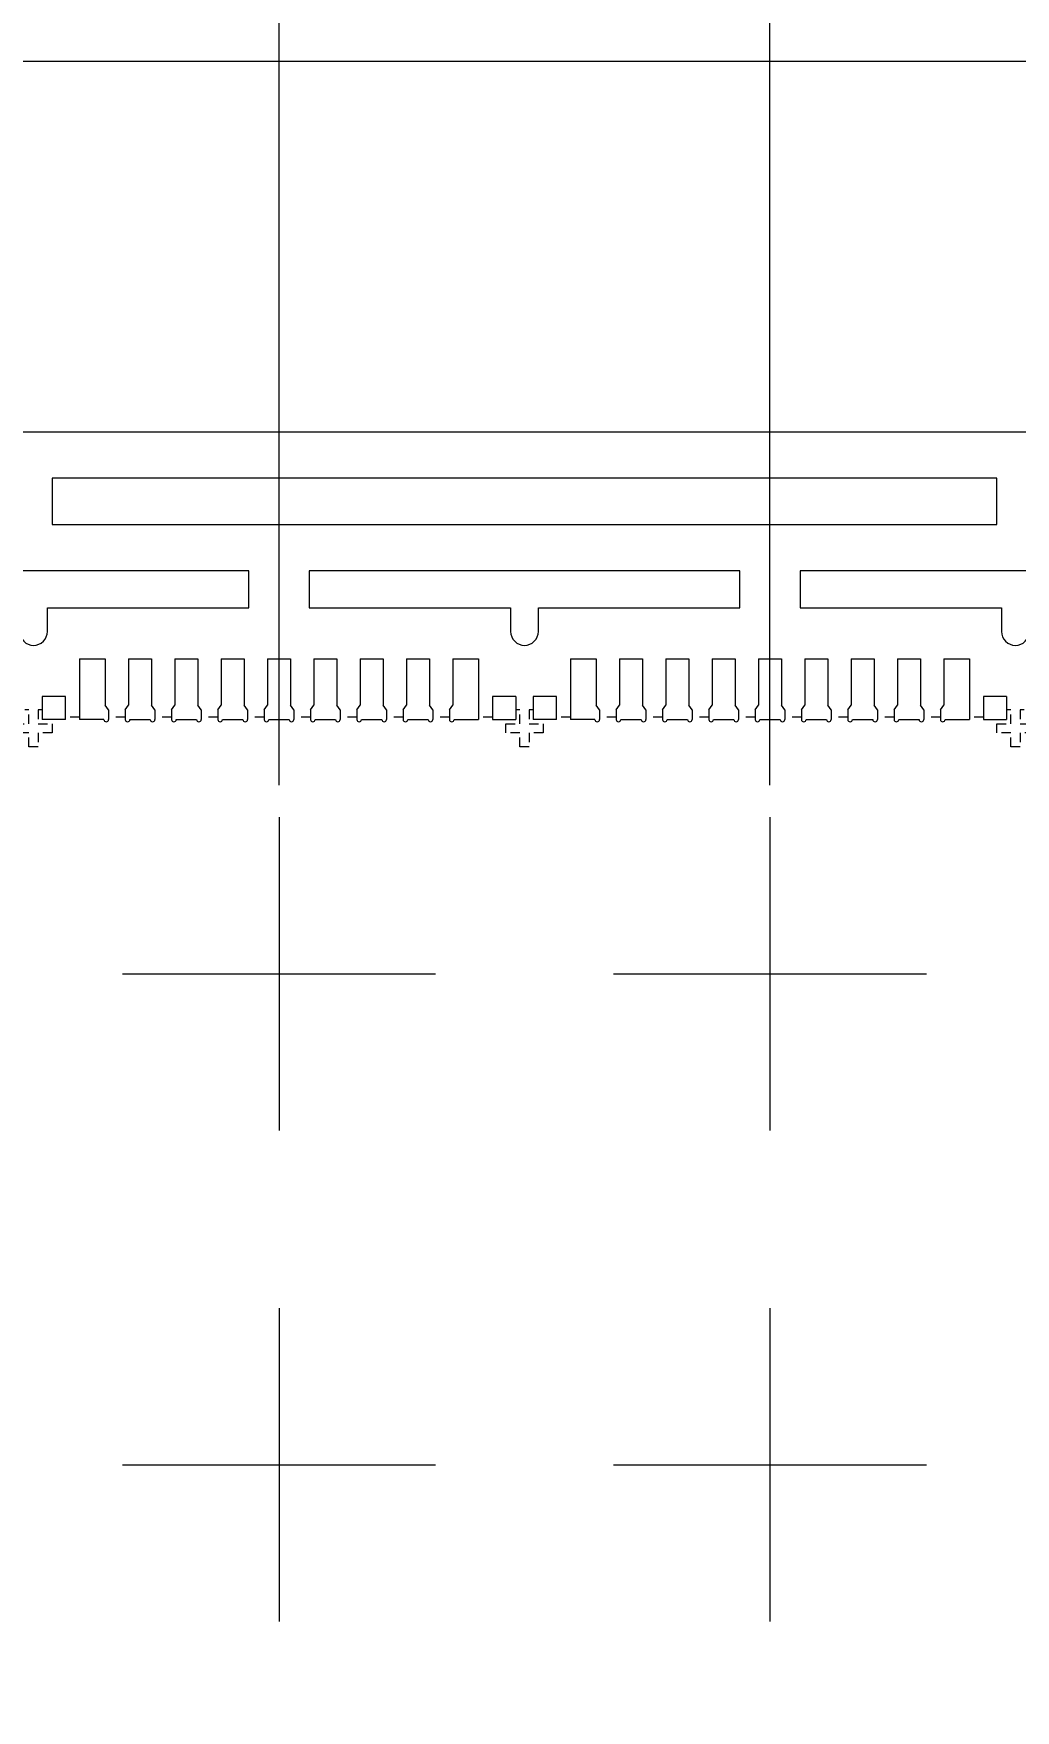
# Model space of a CAD drawing. Extents: x -197 to -81, y -157 to -2.
# Drawn here: x -155.12 to -144.52, y -31.37 to -13.27 of the extents above; entities that cross this region are included whole.
import ezdxf

# ---------------------------------------------------------------- set-up
doc = ezdxf.new("R2010")
doc.units = 0
doc.header["$LTSCALE"] = 5
doc.header["$MEASUREMENT"] = 0
doc.header["$PDMODE"] = 3
for name, pattern in [('0', [0]), ('CENTER', [2, 1.25, -0.25, 0.25, -0.25]), ('HIDDEN', [0.375, 0.25, -0.125])]:
    doc.linetypes.add(name, pattern=pattern)
doc.layers.get('Defpoints').update_dxf_attribs({"linetype": 'CONTINUOUS'})
for name, color, linetype in [('1', 7, 'CONTINUOUS'), ('1D', 4, 'CONTINUOUS'), ('标注', 4, '0')]:
    doc.layers.add(name, color=color, linetype=linetype)
doc.layers.add('center', color=1, linetype='CONTINUOUS', lineweight=18)
doc.styles.add('SIMPLEX', font='SIMPLEX')
doc.styles.add('宋体', font='SimSun.ttf')
doc.dimstyles.get("Standard").update_dxf_attribs({"dimscale": 0.12, "dimtxt": 1, "dimasz": 1, "dimexe": 0.3, "dimexo": 0.3, "dimgap": 0.3, "dimtad": 0, "dimdec": 3, "dimzin": 0, "dimdsep": 46, "dimtxsty": 'SIMPLEX', "dimcen": 0.5, "dimclrd": 256, "dimclre": 256, "dimclrt": 256, "dimadec": 0, "dimazin": 0, "dimtfac": 1, "dimtdec": 3, "dimtofl": 0, "dimtmove": 0, "dimatfit": 0, "dimfxl": 1, "dimtolj": 1, "dimtzin": 0, "dimlwd": -1, "dimlwe": -1, "dimarcsym": 0})

# ---------------------------------------------------------------- blocks, each defined once
blk = doc.blocks.new('*D0')
at = {"layer": 'Defpoints', "color": 0, "transparency": 16777216}
for p in [(-6756.069, -1068.076), (-6790.819, -1140.564), (-6789.361, -1150.077)]:
    blk.add_point(p, dxfattribs=at)
at = {"layer": '标注', "linetype": 'Continuous', "lineweight": 5, "transparency": 16777216}
for p, q in [((-6790.819, -1140.6), (-6790.819, -1149.597)), ((-6790.819, -1149.597), (-6789.361, -1149.837)), ((-6789.361, -1149.837), (-6789.361, -1150.077))]:
    blk.add_line(p, q, dxfattribs=at)
at = {"layer": '标注', "lineweight": 5, "transparency": 16777216, "insert": (-6789.361, -1152.097), "char_height": 0.96, "attachment_point": 5, "rotation": 90, "style": '宋体'}
blk.add_mtext('\\A1;34.750', dxfattribs=at)

msp = doc.modelspace()

# ---------------------------------------------------------------- linework, layer by layer
at = {"layer": '1', "color": 7, "lineweight": 5}
for p, q in [((-154.6204, -20.0187, -0.0291), (-154.3404, -20.0187, -0.0291)), ((-154.3404, -20.0187, -0.0291), (-154.3404, -20.5187, -0.0291)), ((-154.0904, -20.0187, -0.0291), (-153.8404, -20.0187, -0.0291)), ((-154.0904, -20.0187, -0.0291), (-154.0904, -20.5187, -0.0291)), ((-153.8404, -20.0187, -0.0291), (-153.8404, -20.5187, -0.0291)), ((-153.5904, -20.0187, -0.0291), (-153.3404, -20.0187, -0.0291)), ((-153.5904, -20.0187, -0.0291), (-153.5904, -20.5187, -0.0291)), ((-153.3404, -20.0187, -0.0291), (-153.3404, -20.5187, -0.0291)), ((-153.0904, -20.0187, -0.0291), (-152.8404, -20.0187, -0.0291)), ((-153.0904, -20.0187, -0.0291), (-153.0904, -20.5187, -0.0291)), ((-152.8404, -20.0187, -0.0291), (-152.8404, -20.5187, -0.0291)), ((-152.5904, -20.0187, -0.0291), (-152.3404, -20.0187, -0.0291)), ((-152.5904, -20.0187, -0.0291), (-152.5904, -20.5187, -0.0291)), ((-152.3404, -20.0187, -0.0291), (-152.3404, -20.5187, -0.0291)), ((-152.0904, -20.0187, -0.0291), (-151.8404, -20.0187, -0.0291)), ((-152.0904, -20.0187, -0.0291), (-152.0904, -20.5187, -0.0291)), ((-151.8404, -20.0187, -0.0291), (-151.8404, -20.5187, -0.0291)), ((-151.5904, -20.0187, -0.0291), (-151.3404, -20.0187, -0.0291)), ((-151.5904, -20.0187, -0.0291), (-151.5904, -20.5187, -0.0291)), ((-151.3404, -20.0187, -0.0291), (-151.3404, -20.5187, -0.0291)), ((-151.0904, -20.0187, -0.0291), (-150.8404, -20.0187, -0.0291)), ((-151.0904, -20.0187, -0.0291), (-151.0904, -20.5187, -0.0291)), ((-150.8404, -20.0187, -0.0291), (-150.8404, -20.5187, -0.0291)), ((-150.5904, -20.0187, -0.0291), (-150.3104, -20.0187, -0.0291)), ((-150.5904, -20.0187, -0.0291), (-150.5904, -20.5187, -0.0291)), ((-149.3204, -20.0187, -0.0291), (-149.0404, -20.0187, -0.0291)), ((-149.0404, -20.0187, -0.0291), (-149.0404, -20.5187, -0.0291)), ((-148.7904, -20.0187, -0.0291), (-148.5404, -20.0187, -0.0291)), ((-148.7904, -20.0187, -0.0291), (-148.7904, -20.5187, -0.0291)), ((-148.5404, -20.0187, -0.0291), (-148.5404, -20.5187, -0.0291)), ((-148.2904, -20.0187, -0.0291), (-148.0404, -20.0187, -0.0291)), ((-148.2904, -20.0187, -0.0291), (-148.2904, -20.5187, -0.0291)), ((-148.0404, -20.0187, -0.0291), (-148.0404, -20.5187, -0.0291)), ((-147.7904, -20.0187, -0.0291), (-147.5404, -20.0187, -0.0291)), ((-147.7904, -20.0187, -0.0291), (-147.7904, -20.5187, -0.0291)), ((-147.5404, -20.0187, -0.0291), (-147.5404, -20.5187, -0.0291)), ((-147.2904, -20.0187, -0.0291), (-147.0404, -20.0187, -0.0291)), ((-147.2904, -20.0187, -0.0291), (-147.2904, -20.5187, -0.0291)), ((-147.0404, -20.0187, -0.0291), (-147.0404, -20.5187, -0.0291)), ((-146.7904, -20.0187, -0.0291), (-146.5404, -20.0187, -0.0291)), ((-146.7904, -20.0187, -0.0291), (-146.7904, -20.5187, -0.0291)), ((-146.5404, -20.0187, -0.0291), (-146.5404, -20.5187, -0.0291)), ((-146.2904, -20.0187, -0.0291), (-146.0404, -20.0187, -0.0291)), ((-146.2904, -20.0187, -0.0291), (-146.2904, -20.5187, -0.0291)), ((-146.0404, -20.0187, -0.0291), (-146.0404, -20.5187, -0.0291)), ((-145.7904, -20.0187, -0.0291), (-145.5404, -20.0187, -0.0291)), ((-145.7904, -20.0187, -0.0291), (-145.7904, -20.5187, -0.0291)), ((-145.5404, -20.0187, -0.0291), (-145.5404, -20.5187, -0.0291)), ((-145.2904, -20.0187, -0.0291), (-145.0104, -20.0187, -0.0291)), ((-145.2904, -20.0187, -0.0291), (-145.2904, -20.5187, -0.0291))]:
    msp.add_line(p, q, dxfattribs=at)
at = {"layer": '1', "lineweight": 5}
for p, q in [((-154.6204, -20.0187, -0.0291), (-154.6204, -20.6737, -0.0291)), ((-150.3104, -20.0187, -0.0291), (-150.3104, -20.6737, -0.0291)), ((-149.3204, -20.0187, -0.0291), (-149.3204, -20.6737, -0.0291)), ((-145.0104, -20.0187, -0.0291), (-145.0104, -20.6737, -0.0291)), ((-155.0204, -20.4237, -0.0291), (-155.0204, -20.6737, -0.0291)), ((-149.9104, -20.4237, -0.0291), (-149.9104, -20.6737, -0.0291)), ((-149.7204, -20.4237, -0.0291), (-149.7204, -20.6737, -0.0291)), ((-144.6104, -20.4237, -0.0291), (-144.6104, -20.6737, -0.0291)), ((-154.3054, -20.5687, -0.0291), (-154.3404, -20.5187, -0.0291)), ((-154.3054, -20.5687, -0.0291), (-154.3054, -20.6737, -0.0291)), ((-154.1254, -20.5687, -0.0291), (-154.0904, -20.5187, -0.0291)), ((-154.1254, -20.5687, -0.0291), (-154.1254, -20.6737, -0.0291)), ((-153.8054, -20.5687, -0.0291), (-153.8404, -20.5187, -0.0291)), ((-153.8054, -20.5687, -0.0291), (-153.8054, -20.6737, -0.0291)), ((-153.6254, -20.5687, -0.0291), (-153.5904, -20.5187, -0.0291)), ((-153.6254, -20.5687, -0.0291), (-153.6254, -20.6737, -0.0291)), ((-153.3054, -20.5687, -0.0291), (-153.3404, -20.5187, -0.0291)), ((-153.3054, -20.5687, -0.0291), (-153.3054, -20.6737, -0.0291)), ((-153.1254, -20.5687, -0.0291), (-153.0904, -20.5187, -0.0291)), ((-153.1254, -20.5687, -0.0291), (-153.1254, -20.6737, -0.0291)), ((-152.8054, -20.5687, -0.0291), (-152.8404, -20.5187, -0.0291)), ((-152.8054, -20.5687, -0.0291), (-152.8054, -20.6737, -0.0291)), ((-152.6254, -20.5687, -0.0291), (-152.5904, -20.5187, -0.0291)), ((-152.6254, -20.5687, -0.0291), (-152.6254, -20.6737, -0.0291)), ((-152.3054, -20.5687, -0.0291), (-152.3404, -20.5187, -0.0291)), ((-152.3054, -20.5687, -0.0291), (-152.3054, -20.6737, -0.0291)), ((-152.1254, -20.5687, -0.0291), (-152.0904, -20.5187, -0.0291)), ((-152.1254, -20.5687, -0.0291), (-152.1254, -20.6737, -0.0291)), ((-151.8054, -20.5687, -0.0291), (-151.8404, -20.5187, -0.0291)), ((-151.8054, -20.5687, -0.0291), (-151.8054, -20.6737, -0.0291)), ((-151.6254, -20.5687, -0.0291), (-151.5904, -20.5187, -0.0291)), ((-151.6254, -20.5687, -0.0291), (-151.6254, -20.6737, -0.0291)), ((-151.3054, -20.5687, -0.0291), (-151.3404, -20.5187, -0.0291)), ((-151.3054, -20.5687, -0.0291), (-151.3054, -20.6737, -0.0291)), ((-151.1254, -20.5687, -0.0291), (-151.0904, -20.5187, -0.0291)), ((-151.1254, -20.5687, -0.0291), (-151.1254, -20.6737, -0.0291)), ((-150.8054, -20.5687, -0.0291), (-150.8404, -20.5187, -0.0291)), ((-150.8054, -20.5687, -0.0291), (-150.8054, -20.6737, -0.0291)), ((-150.6254, -20.5687, -0.0291), (-150.5904, -20.5187, -0.0291)), ((-150.6254, -20.5687, -0.0291), (-150.6254, -20.6737, -0.0291)), ((-149.0054, -20.5687, -0.0291), (-149.0404, -20.5187, -0.0291)), ((-149.0054, -20.5687, -0.0291), (-149.0054, -20.6737, -0.0291)), ((-148.8254, -20.5687, -0.0291), (-148.7904, -20.5187, -0.0291)), ((-148.8254, -20.5687, -0.0291), (-148.8254, -20.6737, -0.0291)), ((-148.5054, -20.5687, -0.0291), (-148.5404, -20.5187, -0.0291)), ((-148.5054, -20.5687, -0.0291), (-148.5054, -20.6737, -0.0291)), ((-148.3254, -20.5687, -0.0291), (-148.2904, -20.5187, -0.0291)), ((-148.3254, -20.5687, -0.0291), (-148.3254, -20.6737, -0.0291)), ((-148.0054, -20.5687, -0.0291), (-148.0404, -20.5187, -0.0291)), ((-148.0054, -20.5687, -0.0291), (-148.0054, -20.6737, -0.0291)), ((-147.8254, -20.5687, -0.0291), (-147.7904, -20.5187, -0.0291)), ((-147.8254, -20.5687, -0.0291), (-147.8254, -20.6737, -0.0291)), ((-147.5054, -20.5687, -0.0291), (-147.5404, -20.5187, -0.0291)), ((-147.5054, -20.5687, -0.0291), (-147.5054, -20.6737, -0.0291)), ((-147.3254, -20.5687, -0.0291), (-147.2904, -20.5187, -0.0291)), ((-147.3254, -20.5687, -0.0291), (-147.3254, -20.6737, -0.0291)), ((-147.0054, -20.5687, -0.0291), (-147.0404, -20.5187, -0.0291)), ((-147.0054, -20.5687, -0.0291), (-147.0054, -20.6737, -0.0291)), ((-146.8254, -20.5687, -0.0291), (-146.7904, -20.5187, -0.0291)), ((-146.8254, -20.5687, -0.0291), (-146.8254, -20.6737, -0.0291)), ((-146.5054, -20.5687, -0.0291), (-146.5404, -20.5187, -0.0291)), ((-146.5054, -20.5687, -0.0291), (-146.5054, -20.6737, -0.0291)), ((-146.3254, -20.5687, -0.0291), (-146.2904, -20.5187, -0.0291)), ((-146.3254, -20.5687, -0.0291), (-146.3254, -20.6737, -0.0291)), ((-146.0054, -20.5687, -0.0291), (-146.0404, -20.5187, -0.0291)), ((-146.0054, -20.5687, -0.0291), (-146.0054, -20.6737, -0.0291)), ((-145.8254, -20.5687, -0.0291), (-145.7904, -20.5187, -0.0291)), ((-145.8254, -20.5687, -0.0291), (-145.8254, -20.6737, -0.0291)), ((-145.5054, -20.5687, -0.0291), (-145.5404, -20.5187, -0.0291)), ((-145.5054, -20.5687, -0.0291), (-145.5054, -20.6737, -0.0291)), ((-145.3254, -20.5687, -0.0291), (-145.2904, -20.5187, -0.0291)), ((-145.3254, -20.5687, -0.0291), (-145.3254, -20.6737, -0.0291)), ((-154.7704, -20.6737, -0.0291), (-155.0204, -20.6737, -0.0291)), ((-154.3554, -20.6737, -0.0291), (-154.6204, -20.6737, -0.0291)), ((-154.0754, -20.6737, -0.0291), (-153.8554, -20.6737, -0.0291)), ((-153.5754, -20.6737, -0.0291), (-153.3554, -20.6737, -0.0291)), ((-153.0754, -20.6737, -0.0291), (-152.8554, -20.6737, -0.0291)), ((-152.5754, -20.6737, -0.0291), (-152.3554, -20.6737, -0.0291)), ((-152.0754, -20.6737, -0.0291), (-151.8554, -20.6737, -0.0291)), ((-151.5754, -20.6737, -0.0291), (-151.3554, -20.6737, -0.0291)), ((-151.0754, -20.6737, -0.0291), (-150.8554, -20.6737, -0.0291)), ((-150.5754, -20.6737, -0.0291), (-150.3104, -20.6737, -0.0291)), ((-150.1604, -20.6737, -0.0291), (-149.9104, -20.6737, -0.0291)), ((-149.4704, -20.6737, -0.0291), (-149.7204, -20.6737, -0.0291)), ((-149.0554, -20.6737, -0.0291), (-149.3204, -20.6737, -0.0291)), ((-148.7754, -20.6737, -0.0291), (-148.5554, -20.6737, -0.0291)), ((-148.2754, -20.6737, -0.0291), (-148.0554, -20.6737, -0.0291)), ((-147.7754, -20.6737, -0.0291), (-147.5554, -20.6737, -0.0291)), ((-147.2754, -20.6737, -0.0291), (-147.0554, -20.6737, -0.0291)), ((-146.7754, -20.6737, -0.0291), (-146.5554, -20.6737, -0.0291)), ((-146.2754, -20.6737, -0.0291), (-146.0554, -20.6737, -0.0291)), ((-145.7754, -20.6737, -0.0291), (-145.5554, -20.6737, -0.0291)), ((-145.2754, -20.6737, -0.0291), (-145.0104, -20.6737, -0.0291)), ((-144.8604, -20.6737, -0.0291), (-144.6104, -20.6737, -0.0291))]:
    msp.add_line(p, q, dxfattribs=at)
at = {"layer": '1', "color": 1, "lineweight": 5, "elevation": -0.0291}
msp.add_lwpolyline([(-96.8154, -91.5687), (-172.3154, -91.5687), (-173.3154, -90.5687), (-173.3154, -80.0687), (-172.7154, -80.0687, 0.4142136), (-172.3154, -79.6687), (-172.3154, -60.4687, 0.4142136), (-172.7154, -60.0687), (-173.3154, -60.0687), (-173.3154, -45.0687), (-172.7154, -45.0687, 0.4142136), (-172.3154, -44.6687), (-172.3154, -25.4687, 0.4142136), (-172.7154, -25.0687), (-173.3154, -25.0687), (-173.3154, -14.5687), (-172.3154, -13.5687), (-96.8154, -13.5687)], format="xyb", dxfattribs=at)
at = {"layer": '1', "lineweight": 5, "elevation": -0.0291}
msp.add_lwpolyline([(-154.9154, -18.5687), (-144.7154, -18.5687), (-144.7154, -18.0687), (-154.9154, -18.0687)], close=True, dxfattribs=at)
for points in [[(-155.2654, -19.7237, 1), (-154.9654, -19.7237), (-154.9654, -19.4687), (-152.7904, -19.4687), (-152.7904, -19.0687), (-157.4404, -19.0687), (-157.4404, -19.4687), (-155.2654, -19.4687)], [(-149.9654, -19.7237, 1), (-149.6654, -19.7237), (-149.6654, -19.4687), (-147.4904, -19.4687), (-147.4904, -19.0687), (-152.1404, -19.0687), (-152.1404, -19.4687), (-149.9654, -19.4687)], [(-144.6654, -19.7237, 1), (-144.3654, -19.7237), (-144.3654, -19.4687), (-142.1904, -19.4687), (-142.1904, -19.0687), (-146.8404, -19.0687), (-146.8404, -19.4687), (-144.6654, -19.4687)]]:
    msp.add_lwpolyline(points, format="xyb", close=True, dxfattribs=at)
for points in [[(-154.7704, -20.6737), (-154.7704, -20.4237), (-155.0204, -20.4237)], [(-149.9104, -20.4237), (-150.1604, -20.4237), (-150.1604, -20.6737)], [(-149.4704, -20.6737), (-149.4704, -20.4237), (-149.7204, -20.4237)], [(-144.6104, -20.4237), (-144.8604, -20.4237), (-144.8604, -20.6737)]]:
    msp.add_lwpolyline(points, dxfattribs=at)
at = {"layer": '1', "lineweight": 5}
for centre in [(-154.3304, -20.6737, -0.0291), (-154.1004, -20.6737, -0.0291), (-153.8304, -20.6737, -0.0291), (-153.6004, -20.6737, -0.0291), (-153.3304, -20.6737, -0.0291), (-153.1004, -20.6737, -0.0291), (-152.8304, -20.6737, -0.0291), (-152.6004, -20.6737, -0.0291), (-152.3304, -20.6737, -0.0291), (-152.1004, -20.6737, -0.0291), (-151.8304, -20.6737, -0.0291), (-151.6004, -20.6737, -0.0291), (-151.3304, -20.6737, -0.0291), (-151.1004, -20.6737, -0.0291), (-150.8304, -20.6737, -0.0291), (-150.6004, -20.6737, -0.0291), (-149.0304, -20.6737, -0.0291), (-148.8004, -20.6737, -0.0291), (-148.5304, -20.6737, -0.0291), (-148.3004, -20.6737, -0.0291), (-148.0304, -20.6737, -0.0291), (-147.8004, -20.6737, -0.0291), (-147.5304, -20.6737, -0.0291), (-147.3004, -20.6737, -0.0291), (-147.0304, -20.6737, -0.0291), (-146.8004, -20.6737, -0.0291), (-146.5304, -20.6737, -0.0291), (-146.3004, -20.6737, -0.0291), (-146.0304, -20.6737, -0.0291), (-145.8004, -20.6737, -0.0291), (-145.5304, -20.6737, -0.0291), (-145.3004, -20.6737, -0.0291)]:
    msp.add_arc(centre, 0.025, 180, 0, dxfattribs=at)
at = {"layer": '1D', "linetype": 'HIDDEN', "lineweight": 5, "ltscale": 0.02}
for p, q in [((-154.6204, -20.6487, -0.0291), (-154.7704, -20.6487, -0.0291)), ((-154.1254, -20.6487, -0.0291), (-154.3054, -20.6487, -0.0291)), ((-153.6254, -20.6487, -0.0291), (-153.8054, -20.6487, -0.0291)), ((-153.1254, -20.6487, -0.0291), (-153.3054, -20.6487, -0.0291)), ((-152.6254, -20.6487, -0.0291), (-152.8054, -20.6487, -0.0291)), ((-152.1254, -20.6487, -0.0291), (-152.3054, -20.6487, -0.0291)), ((-151.6254, -20.6487, -0.0291), (-151.8054, -20.6487, -0.0291)), ((-151.1254, -20.6487, -0.0291), (-151.3054, -20.6487, -0.0291)), ((-150.6254, -20.6487, -0.0291), (-150.8054, -20.6487, -0.0291)), ((-150.1604, -20.6487, -0.0291), (-150.3104, -20.6487, -0.0291)), ((-149.3204, -20.6487, -0.0291), (-149.4704, -20.6487, -0.0291)), ((-148.8254, -20.6487, -0.0291), (-149.0054, -20.6487, -0.0291)), ((-148.3254, -20.6487, -0.0291), (-148.5054, -20.6487, -0.0291)), ((-147.8254, -20.6487, -0.0291), (-148.0054, -20.6487, -0.0291)), ((-147.3254, -20.6487, -0.0291), (-147.5054, -20.6487, -0.0291)), ((-146.8254, -20.6487, -0.0291), (-147.0054, -20.6487, -0.0291)), ((-146.3254, -20.6487, -0.0291), (-146.5054, -20.6487, -0.0291)), ((-145.8254, -20.6487, -0.0291), (-146.0054, -20.6487, -0.0291)), ((-145.3254, -20.6487, -0.0291), (-145.5054, -20.6487, -0.0291)), ((-144.8604, -20.6487, -0.0291), (-145.0104, -20.6487, -0.0291))]:
    msp.add_line(p, q, dxfattribs=at)
at = {"layer": '1D', "color": 1, "lineweight": 5, "elevation": -0.0291}
msp.add_lwpolyline([(-96.8154, -87.5687), (-168.8154, -87.5687), (-168.8154, -17.5687), (-96.8154, -17.5687)], dxfattribs=at)
at = {"layer": '1D', "linetype": 'HIDDEN', "lineweight": 5, "ltscale": 0.02, "elevation": -0.0291}
for points in [[(-155.0204, -20.5687), (-155.0654, -20.5687), (-155.0654, -20.7187), (-154.9154, -20.7187), (-154.9154, -20.8187), (-155.0654, -20.8187), (-155.0654, -20.9687), (-155.1654, -20.9687), (-155.1654, -20.8187), (-155.3154, -20.8187), (-155.3154, -20.7187), (-155.1654, -20.7187), (-155.1654, -20.5687), (-155.2104, -20.5687)], [(-149.7204, -20.5687), (-149.7654, -20.5687), (-149.7654, -20.7187), (-149.6154, -20.7187), (-149.6154, -20.8187), (-149.7654, -20.8187), (-149.7654, -20.9687), (-149.8654, -20.9687), (-149.8654, -20.8187), (-150.0154, -20.8187), (-150.0154, -20.7187), (-149.8654, -20.7187), (-149.8654, -20.5687), (-149.9104, -20.5687)], [(-144.4204, -20.5687), (-144.4654, -20.5687), (-144.4654, -20.7187), (-144.3154, -20.7187), (-144.3154, -20.8187), (-144.4654, -20.8187), (-144.4654, -20.9687), (-144.5654, -20.9687), (-144.5654, -20.8187), (-144.7154, -20.8187), (-144.7154, -20.7187), (-144.5654, -20.7187), (-144.5654, -20.5687), (-144.6104, -20.5687)]]:
    msp.add_lwpolyline(points, dxfattribs=at)
at = {"layer": 'center', "color": 1, "linetype": 'CENTER', "lineweight": 5}
for p, q in [((-152.4654, -21.728, -0.0291), (-152.4654, -25.1095, -0.0291)), ((-147.1654, -21.728, -0.0291), (-147.1654, -25.1095, -0.0291)), ((-154.1561, -23.4187, -0.0291), (-150.7746, -23.4187, -0.0291)), ((-148.8561, -23.4187, -0.0291), (-145.4746, -23.4187, -0.0291)), ((-152.4654, -27.028, -0.0291), (-152.4654, -30.4095, -0.0291)), ((-147.1654, -27.028, -0.0291), (-147.1654, -30.4095, -0.0291)), ((-154.1561, -28.7187, -0.0291), (-150.7746, -28.7187, -0.0291)), ((-148.8561, -28.7187, -0.0291), (-145.4746, -28.7187, -0.0291))]:
    msp.add_line(p, q, dxfattribs=at)
at = {"layer": '标注', "lineweight": 5}
for p, q in [((-152.4654, -21.383, -0.0291), (-152.4654, -7.6513, -0.0291)), ((-147.1654, -21.383, -0.0291), (-147.1654, -7.6513, -0.0291))]:
    msp.add_line(p, q, dxfattribs=at)

# ---------------------------------------------------------------- dimensions: what is measured, and where the dimension line sits
dim = msp.add_ordinate_dim(feature_location=(-168.8154, -87.5687, -0.0291), offset=(1.458, -9.5133), dtype=1, origin=(-134.0654, -15.0807, -0.0291), dimstyle='Standard', override={"dimtxt": 8, "dimtxsty": '宋体', "dimtfillclr": 256, "dimlwe": 5, "dimarcsym": 2}, dxfattribs=at)
dim.commit()
dim.dimension.update_dxf_attribs({"geometry": '*D0', "text_midpoint": (-167.3574, -99.1024, -0.0291), "insert": (6622.0036, 1052.9948, -0.0291)})

doc.saveas('drawing.dxf')
